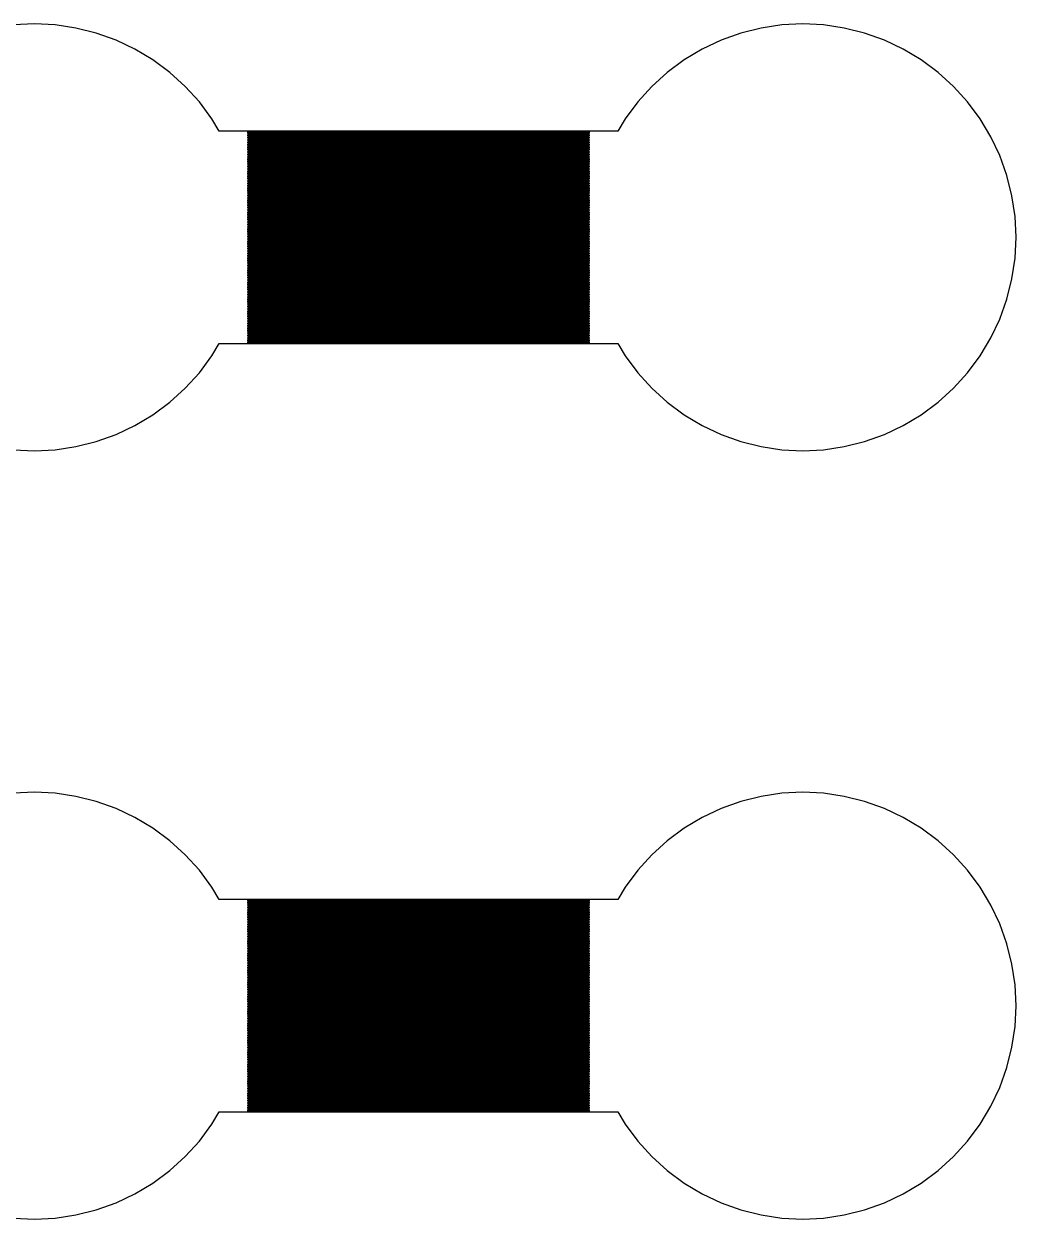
# Model space of a CAD drawing. Extents: x -73 to 181, y -8 to 80.
# Drawn here: x 13.38 to 25, y 2 to 16 of the extents above; entities that cross this region are included whole.
import ezdxf

# ---------------------------------------------------------------- set-up
doc = ezdxf.new("R2010")
doc.units = 0

msp = doc.modelspace()

# ---------------------------------------------------------------- linework, layer by layer
for p, q in [((13.5, 16), (13.2549, 15.988)), ((13.7451, 15.988), (13.5, 16)), ((13.9877, 15.952), (13.7451, 15.988)), ((22.2549, 15.988), (22.0123, 15.952)), ((22.5, 16), (22.2549, 15.988)), ((22.745, 15.988), (22.5, 16)), ((22.9877, 15.952), (22.745, 15.988)), ((14.2257, 15.8923), (13.9877, 15.952)), ((14.4567, 15.8097), (14.2257, 15.8923)), ((21.7743, 15.8923), (21.5433, 15.8097)), ((22.0123, 15.952), (21.7743, 15.8923)), ((23.2257, 15.8923), (22.9877, 15.952)), ((23.4567, 15.8097), (23.2257, 15.8923)), ((14.6785, 15.7048), (14.4567, 15.8097)), ((14.8889, 15.5787), (14.6785, 15.7048)), ((21.3215, 15.7048), (21.1111, 15.5787)), ((21.5433, 15.8097), (21.3215, 15.7048)), ((23.6785, 15.7048), (23.4567, 15.8097)), ((23.8889, 15.5787), (23.6785, 15.7048)), ((15.086, 15.4325), (14.8889, 15.5787)), ((21.1111, 15.5787), (20.914, 15.4325)), ((24.086, 15.4325), (23.8889, 15.5787)), ((15.2678, 15.2678), (15.086, 15.4325)), ((20.914, 15.4325), (20.7322, 15.2678)), ((24.2678, 15.2678), (24.086, 15.4325)), ((15.4325, 15.086), (15.2678, 15.2678)), ((20.7322, 15.2678), (20.5675, 15.086)), ((24.4325, 15.086), (24.2678, 15.2678)), ((15.5787, 14.8889), (15.4325, 15.086)), ((20.5675, 15.086), (20.4213, 14.8889)), ((24.5787, 14.8889), (24.4325, 15.086)), ((15.6649, 14.745), (15.5787, 14.8889)), ((20.4213, 14.8889), (20.3351, 14.745)), ((24.7048, 14.6785), (24.5787, 14.8889)), ((20.3351, 14.745), (15.6649, 14.745)), ((16, 14.725), (16, 14.735)), ((16, 14.735), (20, 14.735)), ((20, 14.725), (16, 14.725)), ((16, 14.705), (16, 14.715)), ((16, 14.715), (20, 14.715)), ((20, 14.705), (16, 14.705)), ((20, 14.735), (20, 14.725)), ((20, 14.715), (20, 14.705)), ((16, 14.685), (16, 14.695)), ((16, 14.695), (20, 14.695)), ((20, 14.685), (16, 14.685)), ((16, 14.665), (16, 14.675)), ((16, 14.675), (20, 14.675)), ((20, 14.665), (16, 14.665)), ((16, 14.645), (16, 14.655)), ((16, 14.655), (20, 14.655)), ((20, 14.645), (16, 14.645)), ((16, 14.625), (16, 14.635)), ((16, 14.635), (20, 14.635)), ((20, 14.625), (16, 14.625)), ((16, 14.605), (16, 14.615)), ((16, 14.615), (20, 14.615)), ((20, 14.605), (16, 14.605)), ((16, 14.585), (16, 14.595)), ((16, 14.595), (20, 14.595)), ((20, 14.585), (16, 14.585)), ((16, 14.565), (16, 14.575)), ((16, 14.575), (20, 14.575)), ((20, 14.565), (16, 14.565)), ((20, 14.695), (20, 14.685)), ((20, 14.675), (20, 14.665)), ((20, 14.655), (20, 14.645)), ((20, 14.635), (20, 14.625)), ((20, 14.615), (20, 14.605)), ((20, 14.595), (20, 14.585)), ((20, 14.575), (20, 14.565)), ((24.8097, 14.4567), (24.7048, 14.6785)), ((16, 14.545), (16, 14.555)), ((16, 14.555), (20, 14.555)), ((20, 14.545), (16, 14.545)), ((16, 14.525), (16, 14.535)), ((16, 14.535), (20, 14.535)), ((20, 14.525), (16, 14.525)), ((16, 14.505), (16, 14.515)), ((16, 14.515), (20, 14.515)), ((20, 14.505), (16, 14.505)), ((16, 14.485), (16, 14.495)), ((16, 14.495), (20, 14.495)), ((20, 14.485), (16, 14.485)), ((16, 14.465), (16, 14.475)), ((16, 14.475), (20, 14.475)), ((20, 14.465), (16, 14.465)), ((16, 14.445), (16, 14.455)), ((16, 14.455), (20, 14.455)), ((20, 14.445), (16, 14.445)), ((16, 14.425), (16, 14.435)), ((16, 14.435), (20, 14.435)), ((20, 14.425), (16, 14.425)), ((20, 14.555), (20, 14.545)), ((20, 14.535), (20, 14.525)), ((20, 14.515), (20, 14.505)), ((20, 14.495), (20, 14.485)), ((20, 14.475), (20, 14.465)), ((20, 14.455), (20, 14.445)), ((20, 14.435), (20, 14.425)), ((24.8923, 14.2257), (24.8097, 14.4567)), ((16, 14.405), (16, 14.415)), ((16, 14.415), (20, 14.415)), ((20, 14.405), (16, 14.405)), ((16, 14.385), (16, 14.395)), ((16, 14.395), (20, 14.395)), ((20, 14.385), (16, 14.385)), ((16, 14.365), (16, 14.375)), ((16, 14.375), (20, 14.375)), ((20, 14.365), (16, 14.365)), ((16, 14.345), (16, 14.355)), ((16, 14.355), (20, 14.355)), ((20, 14.345), (16, 14.345)), ((16, 14.325), (16, 14.335)), ((16, 14.335), (20, 14.335)), ((20, 14.325), (16, 14.325)), ((16, 14.305), (16, 14.315)), ((16, 14.315), (20, 14.315)), ((20, 14.305), (16, 14.305)), ((16, 14.285), (16, 14.295)), ((16, 14.295), (20, 14.295)), ((20, 14.285), (16, 14.285)), ((20, 14.415), (20, 14.405)), ((20, 14.395), (20, 14.385)), ((20, 14.375), (20, 14.365)), ((20, 14.355), (20, 14.345)), ((20, 14.335), (20, 14.325)), ((20, 14.315), (20, 14.305)), ((20, 14.295), (20, 14.285)), ((16, 14.265), (16, 14.275)), ((16, 14.275), (20, 14.275)), ((20, 14.265), (16, 14.265)), ((16, 14.245), (16, 14.255)), ((16, 14.255), (20, 14.255)), ((20, 14.245), (16, 14.245)), ((16, 14.225), (16, 14.235)), ((16, 14.235), (20, 14.235)), ((20, 14.225), (16, 14.225)), ((16, 14.205), (16, 14.215)), ((16, 14.215), (20, 14.215)), ((20, 14.205), (16, 14.205)), ((16, 14.185), (16, 14.195)), ((16, 14.195), (20, 14.195)), ((20, 14.185), (16, 14.185)), ((16, 14.165), (16, 14.175)), ((16, 14.175), (20, 14.175)), ((20, 14.165), (16, 14.165)), ((16, 14.145), (16, 14.155)), ((16, 14.155), (20, 14.155)), ((20, 14.145), (16, 14.145)), ((20, 14.275), (20, 14.265)), ((20, 14.255), (20, 14.245)), ((20, 14.235), (20, 14.225)), ((20, 14.215), (20, 14.205)), ((20, 14.195), (20, 14.185)), ((20, 14.175), (20, 14.165)), ((20, 14.155), (20, 14.145)), ((24.952, 13.9877), (24.8923, 14.2257)), ((16, 14.125), (16, 14.135)), ((16, 14.135), (20, 14.135)), ((20, 14.125), (16, 14.125)), ((16, 14.105), (16, 14.115)), ((16, 14.115), (20, 14.115)), ((20, 14.105), (16, 14.105)), ((16, 14.085), (16, 14.095)), ((16, 14.095), (20, 14.095)), ((20, 14.085), (16, 14.085)), ((16, 14.065), (16, 14.075)), ((16, 14.075), (20, 14.075)), ((20, 14.065), (16, 14.065)), ((16, 14.045), (16, 14.055)), ((16, 14.055), (20, 14.055)), ((20, 14.045), (16, 14.045)), ((16, 14.025), (16, 14.035)), ((16, 14.035), (20, 14.035)), ((20, 14.025), (16, 14.025)), ((16, 14.005), (16, 14.015)), ((16, 14.015), (20, 14.015)), ((20, 14.005), (16, 14.005)), ((20, 14.135), (20, 14.125)), ((20, 14.115), (20, 14.105)), ((20, 14.095), (20, 14.085)), ((20, 14.075), (20, 14.065)), ((20, 14.055), (20, 14.045)), ((20, 14.035), (20, 14.025)), ((20, 14.015), (20, 14.005)), ((16, 13.985), (16, 13.995)), ((16, 13.995), (20, 13.995)), ((20, 13.985), (16, 13.985)), ((16, 13.965), (16, 13.975)), ((16, 13.975), (20, 13.975)), ((20, 13.965), (16, 13.965)), ((16, 13.945), (16, 13.955)), ((16, 13.955), (20, 13.955)), ((20, 13.945), (16, 13.945)), ((16, 13.925), (16, 13.935)), ((16, 13.935), (20, 13.935)), ((20, 13.925), (16, 13.925)), ((16, 13.905), (16, 13.915)), ((16, 13.915), (20, 13.915)), ((20, 13.905), (16, 13.905)), ((16, 13.885), (16, 13.895)), ((16, 13.895), (20, 13.895)), ((20, 13.885), (16, 13.885)), ((16, 13.865), (16, 13.875)), ((16, 13.875), (20, 13.875)), ((20, 13.865), (16, 13.865)), ((20, 13.995), (20, 13.985)), ((20, 13.975), (20, 13.965)), ((20, 13.955), (20, 13.945)), ((20, 13.935), (20, 13.925)), ((20, 13.915), (20, 13.905)), ((20, 13.895), (20, 13.885)), ((20, 13.875), (20, 13.865)), ((24.988, 13.745), (24.952, 13.9877)), ((16, 13.845), (16, 13.855)), ((16, 13.855), (20, 13.855)), ((20, 13.845), (16, 13.845)), ((16, 13.825), (16, 13.835)), ((16, 13.835), (20, 13.835)), ((20, 13.825), (16, 13.825)), ((16, 13.805), (16, 13.815)), ((16, 13.815), (20, 13.815)), ((20, 13.805), (16, 13.805)), ((16, 13.785), (16, 13.795)), ((16, 13.795), (20, 13.795)), ((20, 13.785), (16, 13.785)), ((16, 13.765), (16, 13.775)), ((16, 13.775), (20, 13.775)), ((20, 13.765), (16, 13.765)), ((16, 13.745), (16, 13.755)), ((16, 13.755), (20, 13.755)), ((20, 13.745), (16, 13.745)), ((16, 13.725), (16, 13.735)), ((16, 13.735), (20, 13.735)), ((20, 13.725), (16, 13.725)), ((20, 13.855), (20, 13.845)), ((20, 13.835), (20, 13.825)), ((20, 13.815), (20, 13.805)), ((20, 13.795), (20, 13.785)), ((20, 13.775), (20, 13.765)), ((20, 13.755), (20, 13.745)), ((20, 13.735), (20, 13.725)), ((25, 13.5), (24.988, 13.745)), ((16, 13.705), (16, 13.715)), ((16, 13.715), (20, 13.715)), ((20, 13.705), (16, 13.705)), ((16, 13.685), (16, 13.695)), ((16, 13.695), (20, 13.695)), ((20, 13.685), (16, 13.685)), ((16, 13.665), (16, 13.675)), ((16, 13.675), (20, 13.675)), ((20, 13.665), (16, 13.665)), ((16, 13.645), (16, 13.655)), ((16, 13.655), (20, 13.655)), ((20, 13.645), (16, 13.645)), ((16, 13.625), (16, 13.635)), ((16, 13.635), (20, 13.635)), ((20, 13.625), (16, 13.625)), ((16, 13.605), (16, 13.615)), ((16, 13.615), (20, 13.615)), ((20, 13.605), (16, 13.605)), ((16, 13.585), (16, 13.595)), ((16, 13.595), (20, 13.595)), ((20, 13.585), (16, 13.585)), ((20, 13.715), (20, 13.705)), ((20, 13.695), (20, 13.685)), ((20, 13.675), (20, 13.665)), ((20, 13.655), (20, 13.645)), ((20, 13.635), (20, 13.625)), ((20, 13.615), (20, 13.605)), ((20, 13.595), (20, 13.585)), ((16, 13.565), (16, 13.575)), ((16, 13.575), (20, 13.575)), ((20, 13.565), (16, 13.565)), ((16, 13.545), (16, 13.555)), ((16, 13.555), (20, 13.555)), ((20, 13.545), (16, 13.545)), ((16, 13.525), (16, 13.535)), ((16, 13.535), (20, 13.535)), ((20, 13.525), (16, 13.525)), ((16, 13.505), (16, 13.515)), ((16, 13.515), (20, 13.515)), ((20, 13.505), (16, 13.505)), ((16, 13.485), (16, 13.495)), ((16, 13.495), (20, 13.495)), ((20, 13.485), (16, 13.485)), ((16, 13.465), (16, 13.475)), ((16, 13.475), (20, 13.475)), ((20, 13.465), (16, 13.465)), ((16, 13.445), (16, 13.455)), ((16, 13.455), (20, 13.455)), ((20, 13.445), (16, 13.445)), ((20, 13.575), (20, 13.565)), ((20, 13.555), (20, 13.545)), ((20, 13.535), (20, 13.525)), ((20, 13.515), (20, 13.505)), ((20, 13.495), (20, 13.485)), ((20, 13.475), (20, 13.465)), ((20, 13.455), (20, 13.445)), ((24.988, 13.255), (25, 13.5)), ((16, 13.425), (16, 13.435)), ((16, 13.435), (20, 13.435)), ((20, 13.425), (16, 13.425)), ((16, 13.405), (16, 13.415)), ((16, 13.415), (20, 13.415)), ((20, 13.405), (16, 13.405)), ((16, 13.385), (16, 13.395)), ((16, 13.395), (20, 13.395)), ((20, 13.385), (16, 13.385)), ((16, 13.365), (16, 13.375)), ((16, 13.375), (20, 13.375)), ((20, 13.365), (16, 13.365)), ((16, 13.345), (16, 13.355)), ((16, 13.355), (20, 13.355)), ((20, 13.345), (16, 13.345)), ((16, 13.325), (16, 13.335)), ((16, 13.335), (20, 13.335)), ((20, 13.325), (16, 13.325)), ((16, 13.305), (16, 13.315)), ((16, 13.315), (20, 13.315)), ((20, 13.305), (16, 13.305)), ((20, 13.435), (20, 13.425)), ((20, 13.415), (20, 13.405)), ((20, 13.395), (20, 13.385)), ((20, 13.375), (20, 13.365)), ((20, 13.355), (20, 13.345)), ((20, 13.335), (20, 13.325)), ((20, 13.315), (20, 13.305)), ((16, 13.285), (16, 13.295)), ((16, 13.295), (20, 13.295)), ((20, 13.285), (16, 13.285)), ((16, 13.265), (16, 13.275)), ((16, 13.275), (20, 13.275)), ((20, 13.265), (16, 13.265)), ((16, 13.245), (16, 13.255)), ((16, 13.255), (20, 13.255)), ((20, 13.245), (16, 13.245)), ((16, 13.225), (16, 13.235)), ((16, 13.235), (20, 13.235)), ((20, 13.225), (16, 13.225)), ((16, 13.205), (16, 13.215)), ((16, 13.215), (20, 13.215)), ((20, 13.205), (16, 13.205)), ((16, 13.185), (16, 13.195)), ((16, 13.195), (20, 13.195)), ((20, 13.185), (16, 13.185)), ((16, 13.165), (16, 13.175)), ((16, 13.175), (20, 13.175)), ((20, 13.165), (16, 13.165)), ((20, 13.295), (20, 13.285)), ((20, 13.275), (20, 13.265)), ((20, 13.255), (20, 13.245)), ((20, 13.235), (20, 13.225)), ((20, 13.215), (20, 13.205)), ((20, 13.195), (20, 13.185)), ((20, 13.175), (20, 13.165)), ((24.952, 13.0123), (24.988, 13.255)), ((16, 13.145), (16, 13.155)), ((16, 13.155), (20, 13.155)), ((20, 13.145), (16, 13.145)), ((16, 13.125), (16, 13.135)), ((16, 13.135), (20, 13.135)), ((20, 13.125), (16, 13.125)), ((16, 13.105), (16, 13.115)), ((16, 13.115), (20, 13.115)), ((20, 13.105), (16, 13.105)), ((16, 13.085), (16, 13.095)), ((16, 13.095), (20, 13.095)), ((20, 13.085), (16, 13.085)), ((16, 13.065), (16, 13.075)), ((16, 13.075), (20, 13.075)), ((20, 13.065), (16, 13.065)), ((16, 13.045), (16, 13.055)), ((16, 13.055), (20, 13.055)), ((20, 13.045), (16, 13.045)), ((16, 13.025), (16, 13.035)), ((16, 13.035), (20, 13.035)), ((20, 13.025), (16, 13.025)), ((20, 13.155), (20, 13.145)), ((20, 13.135), (20, 13.125)), ((20, 13.115), (20, 13.105)), ((20, 13.095), (20, 13.085)), ((20, 13.075), (20, 13.065)), ((20, 13.055), (20, 13.045)), ((20, 13.035), (20, 13.025)), ((16, 13.005), (16, 13.015)), ((16, 13.015), (20, 13.015)), ((20, 13.005), (16, 13.005)), ((16, 12.985), (16, 12.995)), ((16, 12.995), (20, 12.995)), ((20, 12.985), (16, 12.985)), ((16, 12.965), (16, 12.975)), ((16, 12.975), (20, 12.975)), ((20, 12.965), (16, 12.965)), ((16, 12.945), (16, 12.955)), ((16, 12.955), (20, 12.955)), ((20, 12.945), (16, 12.945)), ((16, 12.925), (16, 12.935)), ((16, 12.935), (20, 12.935)), ((20, 12.925), (16, 12.925)), ((16, 12.905), (16, 12.915)), ((16, 12.915), (20, 12.915)), ((20, 12.905), (16, 12.905)), ((16, 12.885), (16, 12.895)), ((16, 12.895), (20, 12.895)), ((20, 12.885), (16, 12.885)), ((20, 13.015), (20, 13.005)), ((20, 12.995), (20, 12.985)), ((20, 12.975), (20, 12.965)), ((20, 12.955), (20, 12.945)), ((20, 12.935), (20, 12.925)), ((20, 12.915), (20, 12.905)), ((20, 12.895), (20, 12.885)), ((24.8923, 12.7743), (24.952, 13.0123)), ((16, 12.865), (16, 12.875)), ((16, 12.875), (20, 12.875)), ((20, 12.865), (16, 12.865)), ((16, 12.845), (16, 12.855)), ((16, 12.855), (20, 12.855)), ((20, 12.845), (16, 12.845)), ((16, 12.825), (16, 12.835)), ((16, 12.835), (20, 12.835)), ((20, 12.825), (16, 12.825)), ((16, 12.805), (16, 12.815)), ((16, 12.815), (20, 12.815)), ((20, 12.805), (16, 12.805)), ((16, 12.785), (16, 12.795)), ((16, 12.795), (20, 12.795)), ((20, 12.785), (16, 12.785)), ((16, 12.765), (16, 12.775)), ((16, 12.775), (20, 12.775)), ((20, 12.765), (16, 12.765)), ((16, 12.745), (16, 12.755)), ((16, 12.755), (20, 12.755)), ((20, 12.745), (16, 12.745)), ((20, 12.875), (20, 12.865)), ((20, 12.855), (20, 12.845)), ((20, 12.835), (20, 12.825)), ((20, 12.815), (20, 12.805)), ((20, 12.795), (20, 12.785)), ((20, 12.775), (20, 12.765)), ((20, 12.755), (20, 12.745)), ((24.8097, 12.5433), (24.8923, 12.7743)), ((16, 12.725), (16, 12.735)), ((16, 12.735), (20, 12.735)), ((20, 12.725), (16, 12.725)), ((16, 12.705), (16, 12.715)), ((16, 12.715), (20, 12.715)), ((20, 12.705), (16, 12.705)), ((16, 12.685), (16, 12.695)), ((16, 12.695), (20, 12.695)), ((20, 12.685), (16, 12.685)), ((16, 12.665), (16, 12.675)), ((16, 12.675), (20, 12.675)), ((20, 12.665), (16, 12.665)), ((16, 12.645), (16, 12.655)), ((16, 12.655), (20, 12.655)), ((20, 12.645), (16, 12.645)), ((16, 12.625), (16, 12.635)), ((16, 12.635), (20, 12.635)), ((20, 12.625), (16, 12.625)), ((16, 12.605), (16, 12.615)), ((16, 12.615), (20, 12.615)), ((20, 12.605), (16, 12.605)), ((20, 12.735), (20, 12.725)), ((20, 12.715), (20, 12.705)), ((20, 12.695), (20, 12.685)), ((20, 12.675), (20, 12.665)), ((20, 12.655), (20, 12.645)), ((20, 12.635), (20, 12.625)), ((20, 12.615), (20, 12.605)), ((16, 12.585), (16, 12.595)), ((16, 12.595), (20, 12.595)), ((20, 12.585), (16, 12.585)), ((16, 12.565), (16, 12.575)), ((16, 12.575), (20, 12.575)), ((20, 12.565), (16, 12.565)), ((16, 12.545), (16, 12.555)), ((16, 12.555), (20, 12.555)), ((20, 12.545), (16, 12.545)), ((16, 12.525), (16, 12.535)), ((16, 12.535), (20, 12.535)), ((20, 12.525), (16, 12.525)), ((16, 12.505), (16, 12.515)), ((16, 12.515), (20, 12.515)), ((20, 12.505), (16, 12.505)), ((16, 12.485), (16, 12.495)), ((16, 12.495), (20, 12.495)), ((20, 12.485), (16, 12.485)), ((16, 12.465), (16, 12.475)), ((16, 12.475), (20, 12.475)), ((20, 12.465), (16, 12.465)), ((20, 12.595), (20, 12.585)), ((20, 12.575), (20, 12.565)), ((20, 12.555), (20, 12.545)), ((20, 12.535), (20, 12.525)), ((20, 12.515), (20, 12.505)), ((20, 12.495), (20, 12.485)), ((20, 12.475), (20, 12.465)), ((24.7048, 12.3215), (24.8097, 12.5433)), ((16, 12.445), (16, 12.455)), ((16, 12.455), (20, 12.455)), ((20, 12.445), (16, 12.445)), ((16, 12.425), (16, 12.435)), ((16, 12.435), (20, 12.435)), ((20, 12.425), (16, 12.425)), ((16, 12.405), (16, 12.415)), ((16, 12.415), (20, 12.415)), ((20, 12.405), (16, 12.405)), ((16, 12.385), (16, 12.395)), ((16, 12.395), (20, 12.395)), ((20, 12.385), (16, 12.385)), ((16, 12.365), (16, 12.375)), ((16, 12.375), (20, 12.375)), ((20, 12.365), (16, 12.365)), ((16, 12.345), (16, 12.355)), ((16, 12.355), (20, 12.355)), ((20, 12.345), (16, 12.345)), ((16, 12.325), (16, 12.335)), ((16, 12.335), (20, 12.335)), ((20, 12.325), (16, 12.325)), ((20, 12.455), (20, 12.445)), ((20, 12.435), (20, 12.425)), ((20, 12.415), (20, 12.405)), ((20, 12.395), (20, 12.385)), ((20, 12.375), (20, 12.365)), ((20, 12.355), (20, 12.345)), ((20, 12.335), (20, 12.325)), ((24.5787, 12.1111), (24.7048, 12.3215)), ((15.5787, 12.1111), (15.6649, 12.255)), ((15.6649, 12.255), (20.3351, 12.255)), ((16, 12.305), (16, 12.315)), ((16, 12.315), (20, 12.315)), ((20, 12.305), (16, 12.305)), ((16, 12.285), (16, 12.295)), ((16, 12.295), (20, 12.295)), ((20, 12.285), (16, 12.285)), ((16, 12.265), (16, 12.275)), ((16, 12.275), (20, 12.275)), ((20, 12.265), (16, 12.265)), ((20, 12.315), (20, 12.305)), ((20, 12.295), (20, 12.285)), ((20, 12.275), (20, 12.265)), ((20.3351, 12.255), (20.4213, 12.1111)), ((15.4325, 11.914), (15.5787, 12.1111)), ((20.4213, 12.1111), (20.5675, 11.914)), ((24.4325, 11.914), (24.5787, 12.1111)), ((15.2678, 11.7322), (15.4325, 11.914)), ((20.5675, 11.914), (20.7322, 11.7322)), ((24.2678, 11.7322), (24.4325, 11.914)), ((15.086, 11.5675), (15.2678, 11.7322)), ((20.7322, 11.7322), (20.914, 11.5675)), ((24.086, 11.5675), (24.2678, 11.7322)), ((14.8889, 11.4213), (15.086, 11.5675)), ((20.914, 11.5675), (21.1111, 11.4213)), ((23.8889, 11.4213), (24.086, 11.5675)), ((14.6785, 11.2952), (14.8889, 11.4213)), ((21.1111, 11.4213), (21.3215, 11.2952)), ((23.6785, 11.2952), (23.8889, 11.4213)), ((14.4567, 11.1903), (14.6785, 11.2952)), ((21.3215, 11.2952), (21.5433, 11.1903)), ((23.4567, 11.1903), (23.6785, 11.2952)), ((13.9877, 11.048), (14.2257, 11.1077)), ((14.2257, 11.1077), (14.4567, 11.1903)), ((21.5433, 11.1903), (21.7743, 11.1077)), ((21.7743, 11.1077), (22.0123, 11.048)), ((22.9877, 11.048), (23.2257, 11.1077)), ((23.2257, 11.1077), (23.4567, 11.1903)), ((13.2549, 11.012), (13.5, 11)), ((13.5, 11), (13.7451, 11.012)), ((13.7451, 11.012), (13.9877, 11.048)), ((22.0123, 11.048), (22.2549, 11.012)), ((22.2549, 11.012), (22.5, 11)), ((22.5, 11), (22.745, 11.012)), ((22.745, 11.012), (22.9877, 11.048)), ((13.5, 7), (13.2549, 6.98796)), ((13.7451, 6.98796), (13.5, 7)), ((13.9877, 6.95195), (13.7451, 6.98796)), ((14.2257, 6.89235), (13.9877, 6.95195)), ((14.4567, 6.80969), (14.2257, 6.89235)), ((21.7743, 6.89235), (21.5433, 6.80969)), ((22.0123, 6.95195), (21.7743, 6.89235)), ((22.2549, 6.98796), (22.0123, 6.95195)), ((22.5, 7), (22.2549, 6.98796)), ((22.745, 6.98796), (22.5, 7)), ((22.9877, 6.95195), (22.745, 6.98796)), ((23.2257, 6.89235), (22.9877, 6.95195)), ((23.4567, 6.80969), (23.2257, 6.89235)), ((14.6785, 6.70479), (14.4567, 6.80969)), ((21.5433, 6.80969), (21.3215, 6.70479)), ((23.6785, 6.70479), (23.4567, 6.80969)), ((14.8889, 6.57866), (14.6785, 6.70479)), ((21.3215, 6.70479), (21.1111, 6.57866)), ((23.8889, 6.57866), (23.6785, 6.70479)), ((15.086, 6.43253), (14.8889, 6.57866)), ((21.1111, 6.57866), (20.914, 6.43253)), ((24.086, 6.43253), (23.8889, 6.57866)), ((15.2678, 6.26776), (15.086, 6.43253)), ((20.914, 6.43253), (20.7322, 6.26776)), ((24.2678, 6.26776), (24.086, 6.43253)), ((15.4325, 6.08597), (15.2678, 6.26776)), ((20.7322, 6.26776), (20.5675, 6.08597)), ((24.4325, 6.08597), (24.2678, 6.26776)), ((15.5787, 5.88892), (15.4325, 6.08597)), ((20.5675, 6.08597), (20.4213, 5.88892)), ((24.5787, 5.88892), (24.4325, 6.08597)), ((15.6649, 5.745), (15.5787, 5.88892)), ((20.4213, 5.88892), (20.3351, 5.745)), ((24.7048, 5.67848), (24.5787, 5.88892)), ((20.3351, 5.745), (15.6649, 5.745)), ((16, 5.72499), (16, 5.73499)), ((16, 5.73499), (20, 5.73499)), ((20, 5.72499), (16, 5.72499)), ((16, 5.70499), (16, 5.715)), ((16, 5.715), (20, 5.715)), ((20, 5.70499), (16, 5.70499)), ((16, 5.685), (16, 5.69499)), ((16, 5.69499), (20, 5.69499)), ((20, 5.685), (16, 5.685)), ((16, 5.66499), (16, 5.67499)), ((16, 5.67499), (20, 5.67499)), ((20, 5.66499), (16, 5.66499)), ((16, 5.64499), (16, 5.655)), ((16, 5.655), (20, 5.655)), ((20, 5.64499), (16, 5.64499)), ((16, 5.625), (16, 5.63499)), ((16, 5.63499), (20, 5.63499)), ((20, 5.625), (16, 5.625)), ((16, 5.605), (16, 5.61499)), ((16, 5.61499), (20, 5.61499)), ((20, 5.605), (16, 5.605)), ((20, 5.73499), (20, 5.72499)), ((20, 5.715), (20, 5.70499)), ((20, 5.69499), (20, 5.685)), ((20, 5.67499), (20, 5.66499)), ((20, 5.655), (20, 5.64499)), ((20, 5.63499), (20, 5.625)), ((20, 5.61499), (20, 5.605)), ((24.8097, 5.4567), (24.7048, 5.67848)), ((16, 5.58499), (16, 5.59499)), ((16, 5.59499), (20, 5.59499)), ((20, 5.58499), (16, 5.58499)), ((16, 5.56499), (16, 5.575)), ((16, 5.575), (20, 5.575)), ((20, 5.56499), (16, 5.56499)), ((16, 5.545), (16, 5.55499)), ((16, 5.55499), (20, 5.55499)), ((20, 5.545), (16, 5.545)), ((16, 5.52499), (16, 5.53499)), ((16, 5.53499), (20, 5.53499)), ((20, 5.52499), (16, 5.52499)), ((16, 5.50499), (16, 5.515)), ((16, 5.515), (20, 5.515)), ((20, 5.50499), (16, 5.50499)), ((16, 5.48499), (16, 5.495)), ((16, 5.495), (20, 5.495)), ((20, 5.48499), (16, 5.48499)), ((16, 5.465), (16, 5.47499)), ((16, 5.47499), (20, 5.47499)), ((20, 5.465), (16, 5.465)), ((20, 5.59499), (20, 5.58499)), ((20, 5.575), (20, 5.56499)), ((20, 5.55499), (20, 5.545)), ((20, 5.53499), (20, 5.52499)), ((20, 5.515), (20, 5.50499)), ((20, 5.495), (20, 5.48499)), ((20, 5.47499), (20, 5.465)), ((16, 5.44499), (16, 5.45499)), ((16, 5.45499), (20, 5.45499)), ((20, 5.44499), (16, 5.44499)), ((16, 5.42499), (16, 5.435)), ((16, 5.435), (20, 5.435)), ((20, 5.42499), (16, 5.42499)), ((16, 5.405), (16, 5.41499)), ((16, 5.41499), (20, 5.41499)), ((20, 5.405), (16, 5.405)), ((16, 5.38499), (16, 5.39499)), ((16, 5.39499), (20, 5.39499)), ((20, 5.38499), (16, 5.38499)), ((16, 5.36499), (16, 5.375)), ((16, 5.375), (20, 5.375)), ((20, 5.36499), (16, 5.36499)), ((16, 5.34499), (16, 5.355)), ((16, 5.355), (20, 5.355)), ((20, 5.34499), (16, 5.34499)), ((16, 5.325), (16, 5.33499)), ((16, 5.33499), (20, 5.33499)), ((20, 5.325), (16, 5.325)), ((20, 5.45499), (20, 5.44499)), ((20, 5.435), (20, 5.42499)), ((20, 5.41499), (20, 5.405)), ((20, 5.39499), (20, 5.38499)), ((20, 5.375), (20, 5.36499)), ((20, 5.355), (20, 5.34499)), ((20, 5.33499), (20, 5.325)), ((24.8923, 5.22571), (24.8097, 5.4567)), ((16, 5.30499), (16, 5.31499)), ((16, 5.31499), (20, 5.31499)), ((20, 5.30499), (16, 5.30499)), ((16, 5.28499), (16, 5.295)), ((16, 5.295), (20, 5.295)), ((20, 5.28499), (16, 5.28499)), ((16, 5.265), (16, 5.27499)), ((16, 5.27499), (20, 5.27499)), ((20, 5.265), (16, 5.265)), ((16, 5.245), (16, 5.25499)), ((16, 5.25499), (20, 5.25499)), ((20, 5.245), (16, 5.245)), ((16, 5.22499), (16, 5.23499)), ((16, 5.23499), (20, 5.23499)), ((20, 5.22499), (16, 5.22499)), ((16, 5.20499), (16, 5.215)), ((16, 5.215), (20, 5.215)), ((20, 5.20499), (16, 5.20499)), ((16, 5.185), (16, 5.19499)), ((16, 5.19499), (20, 5.19499)), ((20, 5.185), (16, 5.185)), ((20, 5.31499), (20, 5.30499)), ((20, 5.295), (20, 5.28499)), ((20, 5.27499), (20, 5.265)), ((20, 5.25499), (20, 5.245)), ((20, 5.23499), (20, 5.22499)), ((20, 5.215), (20, 5.20499)), ((20, 5.19499), (20, 5.185)), ((24.952, 4.98772), (24.8923, 5.22571)), ((16, 5.16499), (16, 5.17499)), ((16, 5.17499), (20, 5.17499)), ((20, 5.16499), (16, 5.16499)), ((16, 5.14499), (16, 5.155)), ((16, 5.155), (20, 5.155)), ((20, 5.14499), (16, 5.14499)), ((16, 5.125), (16, 5.13499)), ((16, 5.13499), (20, 5.13499)), ((20, 5.125), (16, 5.125)), ((16, 5.105), (16, 5.11499)), ((16, 5.11499), (20, 5.11499)), ((20, 5.105), (16, 5.105)), ((16, 5.08499), (16, 5.09499)), ((16, 5.09499), (20, 5.09499)), ((20, 5.08499), (16, 5.08499)), ((16, 5.06499), (16, 5.075)), ((16, 5.075), (20, 5.075)), ((20, 5.06499), (16, 5.06499)), ((16, 5.045), (16, 5.05499)), ((16, 5.05499), (20, 5.05499)), ((20, 5.045), (16, 5.045)), ((20, 5.17499), (20, 5.16499)), ((20, 5.155), (20, 5.14499)), ((20, 5.13499), (20, 5.125)), ((20, 5.11499), (20, 5.105)), ((20, 5.09499), (20, 5.08499)), ((20, 5.075), (20, 5.06499)), ((20, 5.05499), (20, 5.045)), ((16, 5.02499), (16, 5.03499)), ((16, 5.03499), (20, 5.03499)), ((20, 5.02499), (16, 5.02499)), ((16, 5.00499), (16, 5.015)), ((16, 5.015), (20, 5.015)), ((20, 5.00499), (16, 5.00499)), ((16, 4.98499), (16, 4.995)), ((16, 4.995), (20, 4.995)), ((20, 4.98499), (16, 4.98499)), ((16, 4.965), (16, 4.97499)), ((16, 4.97499), (20, 4.97499)), ((20, 4.965), (16, 4.965)), ((16, 4.94499), (16, 4.95499)), ((16, 4.95499), (20, 4.95499)), ((20, 4.94499), (16, 4.94499)), ((16, 4.92499), (16, 4.935)), ((16, 4.935), (20, 4.935)), ((20, 4.92499), (16, 4.92499)), ((16, 4.905), (16, 4.91499)), ((16, 4.91499), (20, 4.91499)), ((20, 4.905), (16, 4.905)), ((20, 5.03499), (20, 5.02499)), ((20, 5.015), (20, 5.00499)), ((20, 4.995), (20, 4.98499)), ((20, 4.97499), (20, 4.965)), ((20, 4.95499), (20, 4.94499)), ((20, 4.935), (20, 4.92499)), ((20, 4.91499), (20, 4.905)), ((24.988, 4.74504), (24.952, 4.98772)), ((16, 4.88499), (16, 4.89499)), ((16, 4.89499), (20, 4.89499)), ((20, 4.88499), (16, 4.88499)), ((16, 4.86499), (16, 4.875)), ((16, 4.875), (20, 4.875)), ((20, 4.86499), (16, 4.86499)), ((16, 4.84499), (16, 4.855)), ((16, 4.855), (20, 4.855)), ((20, 4.84499), (16, 4.84499)), ((16, 4.825), (16, 4.83499)), ((16, 4.83499), (20, 4.83499)), ((20, 4.825), (16, 4.825)), ((16, 4.80499), (16, 4.81499)), ((16, 4.81499), (20, 4.81499)), ((20, 4.80499), (16, 4.80499)), ((16, 4.78499), (16, 4.795)), ((16, 4.795), (20, 4.795)), ((20, 4.78499), (16, 4.78499)), ((16, 4.765), (16, 4.77499)), ((16, 4.77499), (20, 4.77499)), ((20, 4.765), (16, 4.765)), ((20, 4.89499), (20, 4.88499)), ((20, 4.875), (20, 4.86499)), ((20, 4.855), (20, 4.84499)), ((20, 4.83499), (20, 4.825)), ((20, 4.81499), (20, 4.80499)), ((20, 4.795), (20, 4.78499)), ((20, 4.77499), (20, 4.765)), ((16, 4.745), (16, 4.75499)), ((16, 4.75499), (20, 4.75499)), ((20, 4.745), (16, 4.745)), ((16, 4.72499), (16, 4.73499)), ((16, 4.73499), (20, 4.73499)), ((20, 4.72499), (16, 4.72499)), ((16, 4.70499), (16, 4.715)), ((16, 4.715), (20, 4.715)), ((20, 4.70499), (16, 4.70499)), ((16, 4.685), (16, 4.69499)), ((16, 4.69499), (20, 4.69499)), ((20, 4.685), (16, 4.685)), ((16, 4.66499), (16, 4.67499)), ((16, 4.67499), (20, 4.67499)), ((20, 4.66499), (16, 4.66499)), ((16, 4.64499), (16, 4.655)), ((16, 4.655), (20, 4.655)), ((20, 4.64499), (16, 4.64499)), ((16, 4.625), (16, 4.63499)), ((16, 4.63499), (20, 4.63499)), ((20, 4.625), (16, 4.625)), ((20, 4.75499), (20, 4.745)), ((20, 4.73499), (20, 4.72499)), ((20, 4.715), (20, 4.70499)), ((20, 4.69499), (20, 4.685)), ((20, 4.67499), (20, 4.66499)), ((20, 4.655), (20, 4.64499)), ((20, 4.63499), (20, 4.625)), ((25, 4.5), (24.988, 4.74504)), ((16, 4.605), (16, 4.61499)), ((16, 4.61499), (20, 4.61499)), ((20, 4.605), (16, 4.605)), ((16, 4.58499), (16, 4.59499)), ((16, 4.59499), (20, 4.59499)), ((20, 4.58499), (16, 4.58499)), ((16, 4.56499), (16, 4.575)), ((16, 4.575), (20, 4.575)), ((20, 4.56499), (16, 4.56499)), ((16, 4.545), (16, 4.55499)), ((16, 4.55499), (20, 4.55499)), ((20, 4.545), (16, 4.545)), ((16, 4.52499), (16, 4.53499)), ((16, 4.53499), (20, 4.53499)), ((20, 4.52499), (16, 4.52499)), ((16, 4.50499), (16, 4.515)), ((16, 4.515), (20, 4.515)), ((20, 4.50499), (16, 4.50499)), ((16, 4.485), (16, 4.49501)), ((16, 4.49501), (20, 4.49501)), ((20, 4.485), (16, 4.485)), ((20, 4.61499), (20, 4.605)), ((20, 4.59499), (20, 4.58499)), ((20, 4.575), (20, 4.56499)), ((20, 4.55499), (20, 4.545)), ((20, 4.53499), (20, 4.52499)), ((20, 4.515), (20, 4.50499)), ((20, 4.49501), (20, 4.485)), ((24.988, 4.25496), (25, 4.5)), ((16, 4.46501), (16, 4.47501)), ((16, 4.47501), (20, 4.47501)), ((20, 4.46501), (16, 4.46501)), ((16, 4.44501), (16, 4.455)), ((16, 4.455), (20, 4.455)), ((20, 4.44501), (16, 4.44501)), ((16, 4.425), (16, 4.43501)), ((16, 4.43501), (20, 4.43501)), ((20, 4.425), (16, 4.425)), ((16, 4.40501), (16, 4.41501)), ((16, 4.41501), (20, 4.41501)), ((20, 4.40501), (16, 4.40501)), ((16, 4.38501), (16, 4.395)), ((16, 4.395), (20, 4.395)), ((20, 4.38501), (16, 4.38501)), ((16, 4.36501), (16, 4.375)), ((16, 4.375), (20, 4.375)), ((20, 4.36501), (16, 4.36501)), ((16, 4.345), (16, 4.35501)), ((16, 4.35501), (20, 4.35501)), ((20, 4.345), (16, 4.345)), ((20, 4.47501), (20, 4.46501)), ((20, 4.455), (20, 4.44501)), ((20, 4.43501), (20, 4.425)), ((20, 4.41501), (20, 4.40501)), ((20, 4.395), (20, 4.38501)), ((20, 4.375), (20, 4.36501)), ((20, 4.35501), (20, 4.345)), ((16, 4.32501), (16, 4.33501)), ((16, 4.33501), (20, 4.33501)), ((20, 4.32501), (16, 4.32501)), ((16, 4.30501), (16, 4.315)), ((16, 4.315), (20, 4.315)), ((20, 4.30501), (16, 4.30501)), ((16, 4.285), (16, 4.29501)), ((16, 4.29501), (20, 4.29501)), ((20, 4.285), (16, 4.285)), ((16, 4.26501), (16, 4.27501)), ((16, 4.27501), (20, 4.27501)), ((20, 4.26501), (16, 4.26501)), ((16, 4.24501), (16, 4.255)), ((16, 4.255), (20, 4.255)), ((20, 4.24501), (16, 4.24501)), ((16, 4.22501), (16, 4.235)), ((16, 4.235), (20, 4.235)), ((20, 4.22501), (16, 4.22501)), ((16, 4.205), (16, 4.21501)), ((16, 4.21501), (20, 4.21501)), ((20, 4.205), (16, 4.205)), ((20, 4.33501), (20, 4.32501)), ((20, 4.315), (20, 4.30501)), ((20, 4.29501), (20, 4.285)), ((20, 4.27501), (20, 4.26501)), ((20, 4.255), (20, 4.24501)), ((20, 4.235), (20, 4.22501)), ((20, 4.21501), (20, 4.205)), ((24.952, 4.01228), (24.988, 4.25496)), ((16, 4.18501), (16, 4.19501)), ((16, 4.19501), (20, 4.19501)), ((20, 4.18501), (16, 4.18501)), ((16, 4.16501), (16, 4.175)), ((16, 4.175), (20, 4.175)), ((20, 4.16501), (16, 4.16501)), ((16, 4.145), (16, 4.15501)), ((16, 4.15501), (20, 4.15501)), ((20, 4.145), (16, 4.145)), ((16, 4.125), (16, 4.13501)), ((16, 4.13501), (20, 4.13501)), ((20, 4.125), (16, 4.125)), ((16, 4.10501), (16, 4.11501)), ((16, 4.11501), (20, 4.11501)), ((20, 4.10501), (16, 4.10501)), ((16, 4.08501), (16, 4.095)), ((16, 4.095), (20, 4.095)), ((20, 4.08501), (16, 4.08501)), ((16, 4.065), (16, 4.07501)), ((16, 4.07501), (20, 4.07501)), ((20, 4.065), (16, 4.065)), ((20, 4.19501), (20, 4.18501)), ((20, 4.175), (20, 4.16501)), ((20, 4.15501), (20, 4.145)), ((20, 4.13501), (20, 4.125)), ((20, 4.11501), (20, 4.10501)), ((20, 4.095), (20, 4.08501)), ((20, 4.07501), (20, 4.065)), ((16, 4.04501), (16, 4.05501)), ((16, 4.05501), (20, 4.05501)), ((20, 4.04501), (16, 4.04501)), ((16, 4.02501), (16, 4.035)), ((16, 4.035), (20, 4.035)), ((20, 4.02501), (16, 4.02501)), ((16, 4.005), (16, 4.01501)), ((16, 4.01501), (20, 4.01501)), ((20, 4.005), (16, 4.005)), ((16, 3.985), (16, 3.99501)), ((16, 3.99501), (20, 3.99501)), ((20, 3.985), (16, 3.985)), ((16, 3.96501), (16, 3.97501)), ((16, 3.97501), (20, 3.97501)), ((20, 3.96501), (16, 3.96501)), ((16, 3.94501), (16, 3.955)), ((16, 3.955), (20, 3.955)), ((20, 3.94501), (16, 3.94501)), ((16, 3.925), (16, 3.93501)), ((16, 3.93501), (20, 3.93501)), ((20, 3.925), (16, 3.925)), ((20, 4.05501), (20, 4.04501)), ((20, 4.035), (20, 4.02501)), ((20, 4.01501), (20, 4.005)), ((20, 3.99501), (20, 3.985)), ((20, 3.97501), (20, 3.96501)), ((20, 3.955), (20, 3.94501)), ((20, 3.93501), (20, 3.925)), ((24.8923, 3.77429), (24.952, 4.01228)), ((16, 3.90501), (16, 3.91501)), ((16, 3.91501), (20, 3.91501)), ((20, 3.90501), (16, 3.90501)), ((16, 3.88501), (16, 3.895)), ((16, 3.895), (20, 3.895)), ((20, 3.88501), (16, 3.88501)), ((16, 3.86501), (16, 3.875)), ((16, 3.875), (20, 3.875)), ((20, 3.86501), (16, 3.86501)), ((16, 3.845), (16, 3.85501)), ((16, 3.85501), (20, 3.85501)), ((20, 3.845), (16, 3.845)), ((16, 3.82501), (16, 3.83501)), ((16, 3.83501), (20, 3.83501)), ((20, 3.82501), (16, 3.82501)), ((16, 3.80501), (16, 3.815)), ((16, 3.815), (20, 3.815)), ((20, 3.80501), (16, 3.80501)), ((16, 3.785), (16, 3.79501)), ((16, 3.79501), (20, 3.79501)), ((20, 3.785), (16, 3.785)), ((20, 3.91501), (20, 3.90501)), ((20, 3.895), (20, 3.88501)), ((20, 3.875), (20, 3.86501)), ((20, 3.85501), (20, 3.845)), ((20, 3.83501), (20, 3.82501)), ((20, 3.815), (20, 3.80501)), ((20, 3.79501), (20, 3.785)), ((16, 3.76501), (16, 3.77501)), ((16, 3.77501), (20, 3.77501)), ((20, 3.76501), (16, 3.76501)), ((16, 3.74501), (16, 3.755)), ((16, 3.755), (20, 3.755)), ((20, 3.74501), (16, 3.74501)), ((16, 3.72501), (16, 3.735)), ((16, 3.735), (20, 3.735)), ((20, 3.72501), (16, 3.72501)), ((16, 3.705), (16, 3.71501)), ((16, 3.71501), (20, 3.71501)), ((20, 3.705), (16, 3.705)), ((16, 3.68501), (16, 3.69501)), ((16, 3.69501), (20, 3.69501)), ((20, 3.68501), (16, 3.68501)), ((16, 3.66501), (16, 3.675)), ((16, 3.675), (20, 3.675)), ((20, 3.66501), (16, 3.66501)), ((16, 3.645), (16, 3.65501)), ((16, 3.65501), (20, 3.65501)), ((20, 3.645), (16, 3.645)), ((20, 3.77501), (20, 3.76501)), ((20, 3.755), (20, 3.74501)), ((20, 3.735), (20, 3.72501)), ((20, 3.71501), (20, 3.705)), ((20, 3.69501), (20, 3.68501)), ((20, 3.675), (20, 3.66501)), ((20, 3.65501), (20, 3.645)), ((24.8097, 3.5433), (24.8923, 3.77429)), ((16, 3.625), (16, 3.63501)), ((16, 3.63501), (20, 3.63501)), ((20, 3.625), (16, 3.625)), ((16, 3.60501), (16, 3.61501)), ((16, 3.61501), (20, 3.61501)), ((20, 3.60501), (16, 3.60501)), ((16, 3.58501), (16, 3.595)), ((16, 3.595), (20, 3.595)), ((20, 3.58501), (16, 3.58501)), ((16, 3.565), (16, 3.57501)), ((16, 3.57501), (20, 3.57501)), ((20, 3.565), (16, 3.565)), ((16, 3.54501), (16, 3.55501)), ((16, 3.55501), (20, 3.55501)), ((20, 3.54501), (16, 3.54501)), ((16, 3.52501), (16, 3.535)), ((16, 3.535), (20, 3.535)), ((20, 3.52501), (16, 3.52501)), ((16, 3.505), (16, 3.51501)), ((16, 3.51501), (20, 3.51501)), ((20, 3.505), (16, 3.505)), ((20, 3.63501), (20, 3.625)), ((20, 3.61501), (20, 3.60501)), ((20, 3.595), (20, 3.58501)), ((20, 3.57501), (20, 3.565)), ((20, 3.55501), (20, 3.54501)), ((20, 3.535), (20, 3.52501)), ((20, 3.51501), (20, 3.505)), ((24.7048, 3.32152), (24.8097, 3.5433)), ((16, 3.485), (16, 3.49501)), ((16, 3.49501), (20, 3.49501)), ((20, 3.485), (16, 3.485)), ((16, 3.46501), (16, 3.47501)), ((16, 3.47501), (20, 3.47501)), ((20, 3.46501), (16, 3.46501)), ((16, 3.44501), (16, 3.455)), ((16, 3.455), (20, 3.455)), ((20, 3.44501), (16, 3.44501)), ((16, 3.425), (16, 3.43501)), ((16, 3.43501), (20, 3.43501)), ((20, 3.425), (16, 3.425)), ((16, 3.40501), (16, 3.41501)), ((16, 3.41501), (20, 3.41501)), ((20, 3.40501), (16, 3.40501)), ((16, 3.38501), (16, 3.395)), ((16, 3.395), (20, 3.395)), ((20, 3.38501), (16, 3.38501)), ((16, 3.36501), (16, 3.375)), ((16, 3.375), (20, 3.375)), ((20, 3.36501), (16, 3.36501)), ((20, 3.49501), (20, 3.485)), ((20, 3.47501), (20, 3.46501)), ((20, 3.455), (20, 3.44501)), ((20, 3.43501), (20, 3.425)), ((20, 3.41501), (20, 3.40501)), ((20, 3.395), (20, 3.38501)), ((20, 3.375), (20, 3.36501)), ((15.5787, 3.11108), (15.6649, 3.255)), ((15.6649, 3.255), (20.3351, 3.255)), ((16, 3.345), (16, 3.35501)), ((16, 3.35501), (20, 3.35501)), ((20, 3.345), (16, 3.345)), ((16, 3.32501), (16, 3.33501)), ((16, 3.33501), (20, 3.33501)), ((20, 3.32501), (16, 3.32501)), ((16, 3.30501), (16, 3.315)), ((16, 3.315), (20, 3.315)), ((20, 3.30501), (16, 3.30501)), ((16, 3.285), (16, 3.29501)), ((16, 3.29501), (20, 3.29501)), ((20, 3.285), (16, 3.285)), ((16, 3.26501), (16, 3.27501)), ((16, 3.27501), (20, 3.27501)), ((20, 3.26501), (16, 3.26501)), ((20, 3.35501), (20, 3.345)), ((20, 3.33501), (20, 3.32501)), ((20, 3.315), (20, 3.30501)), ((20, 3.29501), (20, 3.285)), ((20, 3.27501), (20, 3.26501)), ((20.3351, 3.255), (20.4213, 3.11108)), ((24.5787, 3.11108), (24.7048, 3.32152)), ((15.4325, 2.91403), (15.5787, 3.11108)), ((20.4213, 3.11108), (20.5675, 2.91403)), ((24.4325, 2.91403), (24.5787, 3.11108)), ((15.2678, 2.73224), (15.4325, 2.91403)), ((20.5675, 2.91403), (20.7322, 2.73224)), ((24.2678, 2.73224), (24.4325, 2.91403)), ((15.086, 2.56747), (15.2678, 2.73224)), ((20.7322, 2.73224), (20.914, 2.56747)), ((24.086, 2.56747), (24.2678, 2.73224)), ((14.8889, 2.42134), (15.086, 2.56747)), ((20.914, 2.56747), (21.1111, 2.42134)), ((23.8889, 2.42134), (24.086, 2.56747)), ((14.6785, 2.29521), (14.8889, 2.42134)), ((21.1111, 2.42134), (21.3215, 2.29521)), ((23.6785, 2.29521), (23.8889, 2.42134)), ((14.4567, 2.19031), (14.6785, 2.29521)), ((21.3215, 2.29521), (21.5433, 2.19031)), ((23.4567, 2.19031), (23.6785, 2.29521)), ((13.9877, 2.04805), (14.2257, 2.10765)), ((14.2257, 2.10765), (14.4567, 2.19031)), ((21.5433, 2.19031), (21.7743, 2.10765)), ((21.7743, 2.10765), (22.0123, 2.04805)), ((22.9877, 2.04805), (23.2257, 2.10765)), ((23.2257, 2.10765), (23.4567, 2.19031)), ((13.2549, 2.01204), (13.5, 2)), ((13.5, 2), (13.7451, 2.01204)), ((13.7451, 2.01204), (13.9877, 2.04805)), ((22.0123, 2.04805), (22.2549, 2.01204)), ((22.2549, 2.01204), (22.5, 2)), ((22.5, 2), (22.745, 2.01204)), ((22.745, 2.01204), (22.9877, 2.04805))]:
    msp.add_line(p, q)

doc.saveas('drawing.dxf')
